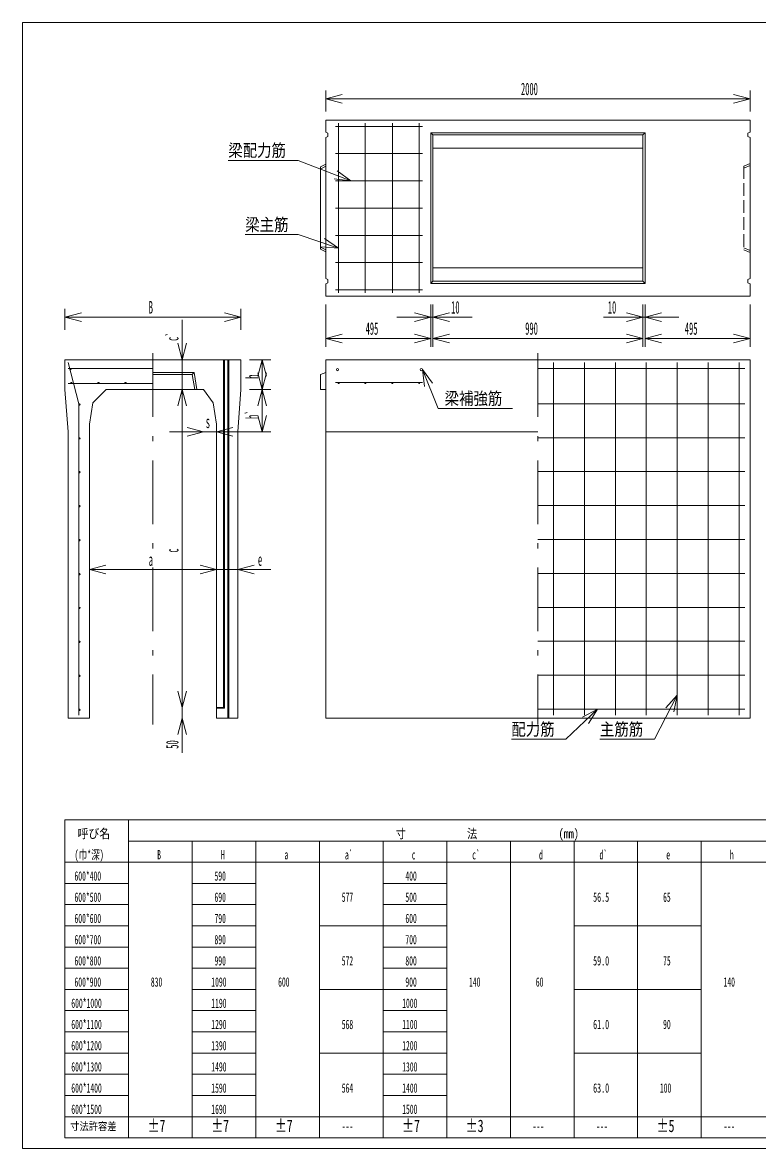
# Model space of a CAD drawing. Units: millimetres on the paper. Extents: x 26 to 772, y 19 to 550.
# Drawn here: x 26 to 372, y 19 to 550 of the extents above; entities that cross this region are included whole.
import ezdxf
from ezdxf.enums import TextEntityAlignment as Align

# ---------------------------------------------------------------- set-up
doc = ezdxf.new("R2010")
doc.units = ezdxf.units.MM
doc.linetypes.add('USER1', pattern=[50.5, 30, -9, 2.5, -9])
doc.linetypes.add('USER2', pattern=[8, 6, -2])
for name, color, linetype, lineweight in [('1', 7, 'Continuous', 18), ('10', 3, 'Continuous', 18), ('17', 7, 'Continuous', 18), ('18', 7, 'Continuous', 18), ('3', 7, 'Continuous', 18), ('6', 7, 'Continuous', 18)]:
    doc.layers.add(name, color=color, linetype=linetype, lineweight=lineweight)
doc.styles.add('ＭＳ ゴシック', font='')
doc.styles.get('ＭＳ ゴシック').set_extended_font_data('MS Gothic')

msp = doc.modelspace()

# ---------------------------------------------------------------- linework, layer by layer
at = {"layer": '1'}
for p, q in [((25.5, 550), (25.5, 19)), ((771.5, 550), (25.5, 550)), ((168.5, 518), (168.5, 508)), ((168.5, 514), (176.227, 516.071)), ((368.5, 514), (360.773, 516.071)), ((368.5, 518), (368.5, 508)), ((168.5, 514), (368.5, 514)), ((168.5, 514), (176.227, 511.929)), ((368.5, 514), (360.773, 511.929)), ((168.5, 504), (368.5, 504)), ((168.5, 498.25), (168.5, 504)), ((368.5, 504), (368.5, 498.25)), ((168.5, 498.25), (169.5, 497.75)), ((169.5, 496.25), (168.5, 495.75)), ((168.5, 429.25), (168.5, 495.75)), ((169.5, 497.75), (169.5, 496.25)), ((218, 498), (319, 498)), ((218, 427), (218, 498)), ((218, 498), (219, 497)), ((219, 497), (318, 497)), ((219, 428), (219, 497)), ((319, 498), (318, 497)), ((318, 497), (318, 428)), ((319, 498), (319, 427)), ((368.5, 498.25), (367.5, 497.75)), ((367.5, 497.75), (367.5, 496.25)), ((367.5, 496.25), (368.5, 495.75)), ((368.5, 495.75), (368.5, 429.25)), ((318, 490.7), (219, 490.7)), ((166, 481.95), (168.5, 483.2)), ((166, 480.9), (168.5, 482.2)), ((166, 481.95), (166, 443.05)), ((166, 444.1), (168.5, 442.8)), ((166, 443.05), (168.5, 441.8)), ((219, 434.3), (318, 434.3)), ((168.5, 429.25), (169.5, 428.75)), ((169.5, 427.25), (168.5, 426.75)), ((168.5, 421), (168.5, 426.75)), ((169.5, 428.75), (169.5, 427.25)), ((218, 427), (219, 428)), ((319, 427), (218, 427)), ((318, 428), (219, 428)), ((319, 427), (318, 428)), ((368.5, 429.25), (367.5, 428.75)), ((367.5, 428.75), (367.5, 427.25)), ((367.5, 427.25), (368.5, 426.75)), ((368.5, 426.75), (368.5, 421)), ((368.5, 421), (168.5, 421)), ((45.5, 415), (45.5, 405)), ((128.5, 415), (128.5, 405)), ((168.5, 397), (168.5, 417)), ((218, 397), (218, 417)), ((218, 407), (218, 417)), ((219, 397), (219, 417)), ((219, 407), (219, 417)), ((318, 397), (318, 417)), ((318, 407), (318, 417)), ((319, 397), (319, 417)), ((319, 407), (319, 417)), ((368.5, 397), (368.5, 417)), ((45.5, 411), (53.227, 413.071)), ((45.5, 411), (128.5, 411)), ((45.5, 411), (53.227, 408.929)), ((100.8, 361), (100.8, 409.811)), ((128.5, 411), (120.773, 413.071)), ((128.5, 411), (120.773, 408.929)), ((237.562, 411), (202, 411)), ((218, 411), (210.273, 413.071)), ((218, 411), (210.273, 408.929)), ((219, 411), (226.727, 413.071)), ((219, 411), (226.727, 408.929)), ((299.438, 411), (335, 411)), ((318, 411), (310.273, 413.071)), ((318, 411), (310.273, 408.929)), ((319, 411), (326.727, 413.071)), ((319, 411), (326.727, 408.929)), ((100.8, 391), (98.729, 398.727)), ((100.8, 391), (102.871, 398.727)), ((168.5, 401), (176.227, 403.071)), ((168.5, 401), (218, 401)), ((168.5, 401), (176.227, 398.929)), ((218, 401), (210.273, 403.071)), ((218, 401), (210.273, 398.929)), ((219, 401), (226.727, 403.071)), ((219, 401), (318, 401)), ((219, 401), (226.727, 398.929)), ((318, 401), (310.273, 403.071)), ((318, 401), (310.273, 398.929)), ((319, 401), (326.727, 403.071)), ((319, 401), (368.5, 401)), ((319, 401), (326.727, 398.929)), ((368.5, 401), (360.773, 403.071)), ((368.5, 401), (360.773, 398.929)), ((45.5, 391), (128.5, 391)), ((45.5, 391), (45.5, 377)), ((120.25, 391), (120.25, 227)), ((120.75, 226.6), (120.75, 391)), ((122.25, 222), (122.25, 391)), ((122.75, 222), (122.75, 391)), ((128.5, 391), (128.5, 377)), ((142.5, 391), (132.5, 391)), ((138.5, 391), (136.429, 383.273)), ((138.5, 391), (138.5, 377)), ((138.5, 391), (140.571, 383.273)), ((168.5, 391), (368.5, 391)), ((168.5, 391), (168.5, 222)), ((368.5, 391), (368.5, 222)), ((47, 386.8), (87, 386.8)), ((87, 385), (106.45, 385)), ((87, 384), (105.45, 384)), ((105.45, 384), (106.45, 385)), ((105.45, 384), (106.7, 377)), ((106.45, 385), (107.7, 377)), ((138.5, 377), (136.429, 384.727)), ((138.5, 377), (140.571, 384.727)), ((168.5, 385), (166, 384)), ((166, 384), (166, 377)), ((214, 386.3), (221.5, 368)), ((214, 386.3), (218.846, 379.935)), ((214, 386.3), (215.015, 378.365)), ((45.5, 377), (47, 357)), ((58.6, 370.6), (65, 377)), ((65, 377), (110.8, 377)), ((100.8, 377), (98.729, 369.273)), ((100.8, 377), (98.729, 369.273)), ((100.8, 377), (100.8, 227)), ((100.8, 377), (102.871, 369.273)), ((100.8, 377), (102.871, 369.273)), ((110.8, 377), (115.4, 370.6)), ((128.5, 377), (127, 357)), ((142.5, 377), (132.5, 377)), ((142.5, 377), (132.5, 377)), ((138.5, 377), (136.429, 369.273)), ((138.5, 377), (138.5, 357)), ((138.5, 377), (140.571, 369.273)), ((166, 377), (168.5, 377)), ((57, 360.6), (58.6, 370.6)), ((115.4, 370.6), (117, 360.6)), ((221.5, 368), (256.5, 368)), ((138.5, 357), (136.429, 364.727)), ((138.5, 357), (140.571, 364.727)), ((47, 357), (47, 222)), ((57, 222), (57, 360.6)), ((94.8, 357), (133, 357)), ((110.8, 357), (103.073, 359.071)), ((110.8, 357), (103.073, 354.929)), ((117, 360.6), (117, 222)), ((117, 357), (124.727, 359.071)), ((117, 357), (124.727, 354.929)), ((127, 222), (127, 357)), ((142.5, 357), (132.5, 357)), ((168.5, 357), (268.5, 357)), ((57, 292), (64.727, 294.071)), ((117, 292), (109.273, 294.071)), ((117, 292), (109.273, 294.071)), ((127, 292), (134.727, 294.071)), ((57, 292), (117, 292)), ((57, 292), (64.727, 289.929)), ((101, 292), (142.5, 292)), ((117, 292), (109.273, 289.929)), ((117, 292), (109.273, 289.929)), ((127, 292), (134.727, 289.929)), ((100.8, 243), (100.8, 205.518)), ((100.8, 227), (98.729, 234.727)), ((100.8, 227), (98.729, 234.727)), ((100.8, 227), (102.871, 234.727)), ((100.8, 227), (102.871, 234.727)), ((117, 227), (120.25, 227)), ((117, 226.6), (120.75, 226.6)), ((120.25, 227), (120.75, 226.6)), ((47, 222), (57, 222)), ((100.8, 222), (98.729, 214.273)), ((100.8, 222), (102.871, 214.273)), ((117, 222), (127, 222)), ((168.5, 222), (368.5, 222)), ((45.5, 174), (585.5, 174)), ((45.5, 64), (45.5, 174)), ((45.5, 174), (45.5, 34)), ((585.5, 174), (45.5, 174)), ((75.5, 174), (75.5, 64)), ((75.5, 174), (75.5, 64)), ((75.5, 164), (435.5, 164)), ((105.5, 164), (105.5, 64)), ((135.5, 64), (135.5, 164)), ((165.5, 164), (165.5, 64)), ((195.5, 64), (195.5, 164)), ((225.5, 164), (225.5, 64)), ((255.5, 64), (255.5, 164)), ((285.5, 164), (285.5, 64)), ((315.5, 64), (315.5, 164)), ((345.5, 64), (345.5, 164)), ((45.5, 154), (585.5, 154)), ((45.5, 154), (585.5, 154)), ((45.5, 144), (75.5, 144)), ((105.5, 144), (135.5, 144)), ((195.5, 144), (225.5, 144)), ((45.5, 134), (75.5, 134)), ((105.5, 134), (135.5, 134)), ((225.5, 134), (195.5, 134)), ((45.5, 124), (75.5, 124)), ((105.5, 124), (135.5, 124)), ((165.5, 124), (198.5, 124)), ((195.5, 124), (225.5, 124)), ((285.5, 124), (345.5, 124)), ((45.5, 114), (75.5, 114)), ((135.5, 114), (105.5, 114)), ((225.5, 114), (195.5, 114)), ((45.5, 104), (75.5, 104)), ((105.5, 104), (135.5, 104)), ((195.5, 104), (225.5, 104)), ((45.5, 94), (75.5, 94)), ((135.5, 94), (105.5, 94)), ((195.5, 94), (165.5, 94)), ((225.5, 94), (195.5, 94)), ((345.5, 94), (285.5, 94)), ((45.5, 84), (75.5, 84)), ((105.5, 84), (135.5, 84)), ((195.5, 84), (225.5, 84)), ((45.5, 74), (75.5, 74)), ((135.5, 74), (105.5, 74)), ((225.5, 74), (195.5, 74)), ((45.5, 64), (75.5, 64)), ((75.5, 44), (75.5, 64)), ((105.5, 44), (105.5, 64)), ((105.5, 64), (135.5, 64)), ((135.5, 64), (135.5, 44)), ((165.5, 44), (165.5, 64)), ((165.5, 64), (195.5, 64)), ((195.5, 64), (195.5, 44)), ((195.5, 64), (225.5, 64)), ((225.5, 64), (225.5, 44)), ((255.5, 64), (255.5, 44)), ((285.5, 44), (285.5, 64)), ((285.5, 64), (345.5, 64)), ((315.5, 64), (315.5, 44)), ((345.5, 64), (345.5, 44)), ((45.5, 54), (75.5, 54)), ((135.5, 54), (105.5, 54)), ((225.5, 54), (195.5, 54)), ((45.5, 44), (75.5, 44)), ((75.5, 44), (75.5, 34)), ((105.5, 34), (105.5, 44)), ((105.5, 44), (135.5, 44)), ((135.5, 44), (135.5, 34)), ((165.5, 34), (165.5, 44)), ((195.5, 44), (195.5, 34)), ((195.5, 44), (225.5, 44)), ((225.5, 34), (225.5, 44)), ((255.5, 44), (255.5, 34)), ((285.5, 34), (285.5, 44)), ((315.5, 44), (315.5, 34)), ((345.5, 34), (345.5, 44)), ((45.5, 34), (585.5, 34)), ((45.5, 34), (585.5, 34)), ((45.5, 34), (45.5, 24)), ((45.5, 34), (45.5, 24)), ((75.5, 34), (75.5, 24)), ((105.5, 34), (105.5, 24)), ((135.5, 34), (135.5, 24)), ((165.5, 34), (165.5, 24)), ((195.5, 34), (195.5, 24)), ((225.5, 34), (225.5, 24)), ((255.5, 34), (255.5, 24)), ((285.5, 34), (285.5, 24)), ((315.5, 34), (315.5, 24)), ((345.5, 34), (345.5, 24)), ((45.5, 24), (585.5, 24)), ((25.5, 19), (771.5, 19))]:
    msp.add_line(p, q, dxfattribs=at)
at = {"layer": '1', "linetype": 'USER2'}
for p, q in [((368.5, 483.5), (365.5, 482.25)), ((368.5, 482.5), (365.5, 481.25)), ((365.5, 482.25), (365.5, 442.5)), ((368.5, 442.5), (365.5, 443.75)), ((368.5, 441.5), (365.5, 442.75))]:
    msp.add_line(p, q, dxfattribs=at)
at = {"layer": '1', "linetype": 'USER1'}
for p, q in [((87, 394), (87, 219)), ((268.5, 394), (268.5, 219))]:
    msp.add_line(p, q, dxfattribs=at)
at = {"layer": '1'}
for centre in [(174, 386.3), (213.5, 386.3)]:
    msp.add_circle(centre, 0.5, dxfattribs=at)
at = {"layer": '10'}
for p, q in [((174.5, 502.5), (174.5, 422.5)), ((187.1, 502.5), (187.1, 422.5)), ((199.9, 502.5), (199.9, 422.5)), ((212.5, 422.5), (212.5, 502.5)), ((155.5, 450), (130.5, 450)), ((174.5, 443.657), (155.5, 450)), ((174.5, 443.657), (167.826, 448.068)), ((174.5, 443.657), (166.515, 444.14)), ((47, 379.7), (87, 379.7))]:
    msp.add_line(p, q, dxfattribs=at)
for centre in [(174.5, 380), (187.1, 380), (199.9, 380), (212.5, 380)]:
    msp.add_circle(centre, 0.3, dxfattribs=at)
at = {"layer": '17'}
for p, q in [((268.5, 386.8), (366, 386.8)), ((268.5, 370.2), (366, 370.2)), ((268.5, 354.2), (366, 354.2)), ((268.5, 338.2), (366, 338.2)), ((268.5, 322.2), (366, 322.2)), ((268.5, 306.2), (366, 306.2)), ((268.5, 290.2), (366, 290.2)), ((268.5, 274.2), (366, 274.2)), ((268.5, 258.2), (366, 258.2)), ((268.5, 242.2), (366, 242.2)), ((268.5, 226.2), (366, 226.2)), ((296.5, 226.2), (281.719, 212)), ((296.5, 226.2), (289.493, 222.34)), ((296.5, 226.2), (292.362, 219.353)), ((281.719, 212), (255.967, 212))]:
    msp.add_line(p, q, dxfattribs=at)
for centre in [(48.13, 386.5), (52.3, 369.9), (52.3, 353.9), (52.3, 337.9), (52.3, 321.9), (52.3, 305.9), (52.3, 289.9), (52.3, 273.9), (52.3, 257.9), (52.3, 241.9), (52.3, 225.9)]:
    msp.add_circle(centre, 0.3, dxfattribs=at)
at = {"layer": '18'}
for p, q in [((47, 389.7), (52, 370.2)), ((275.8, 389.7), (275.8, 223.3)), ((290.4, 389.7), (290.4, 223.3)), ((305, 389.7), (305, 223.3)), ((319.6, 389.7), (319.6, 223.3)), ((334.2, 389.7), (334.2, 223.3)), ((348.8, 389.7), (348.8, 223.3)), ((363.4, 389.7), (363.4, 223.3)), ((52, 223.3), (52, 370.2)), ((334.2, 232.725), (323.5, 212)), ((334.2, 232.725), (328.815, 226.808)), ((334.2, 232.725), (332.495, 224.909)), ((323.5, 212), (297.688, 212))]:
    msp.add_line(p, q, dxfattribs=at)
at = {"layer": '3'}
for p, q in [((173, 501), (214, 501)), ((173, 488.2), (214, 488.2)), ((173, 475.4), (214, 475.4)), ((173, 462.5), (214, 462.5)), ((173, 449.6), (214, 449.6)), ((173, 436.8), (214, 436.8)), ((173, 424), (214, 424))]:
    msp.add_line(p, q, dxfattribs=at)
at = {"layer": '6'}
for p, q in [((155.5, 485), (122.5, 485)), ((180.331, 475.4), (155.5, 485)), ((180.331, 475.4), (173.871, 480.118)), ((180.331, 475.4), (172.377, 476.255)), ((173, 380.3), (214, 380.3))]:
    msp.add_line(p, q, dxfattribs=at)
for centre in [(48.5, 380), (61.3, 380), (74.1, 380)]:
    msp.add_circle(centre, 0.3, dxfattribs=at)

# ---------------------------------------------------------------- texts
at = {"layer": '1', "style": 'ＭＳ ゴシック'}
for s, height, width, p in [('2000', 5.865, 0.5, (260.5, 514)), ('B', 5.865, 0.5, (85, 411)), ('10', 5.865, 0.5, (227.562, 411)), ('10', 5.865, 0.5, (301.438, 411)), ('495', 5.865, 0.5, (187.25, 401)), ('990', 5.865, 0.5, (262.5, 401)), ('495', 5.865, 0.5, (337.75, 401)), ('梁補強筋', 5.865, 0.85, (224.5, 368)), ('s', 5.865, 0.5, (111.9, 357)), ('a', 5.865, 0.5, (85, 292)), ('e', 5.865, 0.5, (136.5, 292)), ('呼び名', 4.399, 0.85, (51.5, 164)), ('寸\u3000\u3000    \u3000\u3000法\u3000        \u3000\u3000\u3000(mm)', 4.399, 0.8, (201.5, 164)), ('(巾*深)', 4.399, 0.65, (50, 154)), ('B', 4.399, 0.5, (89, 154)), ('H', 4.399, 0.5, (119, 154)), ('a`', 4.399, 0.5, (177.5, 154)), ('c`', 4.399, 0.5, (237.5, 154)), ('d', 4.399, 0.5, (269, 154)), ('d`', 4.399, 0.5, (297.5, 154)), ('h', 4.399, 0.5, (359, 154)), ('a', 4.399, 0.5, (149, 154)), ('c', 4.399, 0.5, (209, 154)), ('e', 4.399, 0.5, (329, 154)), ('600*400', 4.399, 0.5, (50, 144)), ('590', 4.399, 0.5, (116, 144)), ('400', 4.399, 0.5, (206, 144)), ('600*500', 4.399, 0.5, (50, 134)), ('690', 4.399, 0.5, (116, 134)), ('577', 4.399, 0.5, (176, 134)), ('500', 4.399, 0.5, (206, 134)), ('56.5', 4.399, 0.55, (294.5, 134)), ('65', 4.399, 0.5, (327.5, 134)), ('600*600', 4.399, 0.5, (50, 124)), ('790', 4.399, 0.5, (116, 124)), ('600', 4.399, 0.5, (206, 124)), ('600*700', 4.399, 0.5, (50, 114)), ('890', 4.399, 0.5, (116, 114)), ('700', 4.399, 0.5, (206, 114)), ('600*800', 4.399, 0.5, (50, 104)), ('990', 4.399, 0.5, (116, 104)), ('572', 4.399, 0.5, (176, 104)), ('800', 4.399, 0.5, (206, 104)), ('59.0', 4.399, 0.55, (294.5, 104)), ('75', 4.399, 0.5, (327.5, 104)), ('600*900', 4.399, 0.5, (50, 94)), ('830', 4.399, 0.5, (86, 94)), ('1090', 4.399, 0.5, (114.5, 94)), ('600', 4.399, 0.5, (146, 94)), ('900', 4.399, 0.5, (206, 94)), ('140', 4.399, 0.5, (236, 94)), ('60', 4.399, 0.5, (267.5, 94)), ('140', 4.399, 0.5, (356, 94)), ('600*1000', 4.399, 0.5, (48.5, 84)), ('1190', 4.399, 0.5, (114.5, 84)), ('1000', 4.399, 0.5, (204.5, 84)), ('600*1100', 4.399, 0.5, (48.5, 74)), ('1290', 4.399, 0.5, (114.5, 74)), ('568', 4.399, 0.5, (176, 74)), ('1100', 4.399, 0.5, (204.5, 74)), ('61.0', 4.399, 0.55, (294.5, 74)), ('90', 4.399, 0.5, (327.5, 74)), ('600*1200', 4.399, 0.5, (48.5, 64)), ('1390', 4.399, 0.5, (114.5, 64)), ('1200', 4.399, 0.5, (204.5, 64)), ('600*1300', 4.399, 0.5, (48.5, 54)), ('1490', 4.399, 0.5, (114.5, 54)), ('1300', 4.399, 0.5, (204.5, 54)), ('600*1400', 4.399, 0.5, (48.5, 44)), ('1590', 4.399, 0.5, (114.5, 44)), ('564', 4.399, 0.5, (176, 44)), ('1400', 4.399, 0.5, (204.5, 44)), ('63.0', 4.399, 0.55, (294.5, 44)), ('100', 4.399, 0.5, (326, 44)), ('600*1500', 4.399, 0.5, (48.5, 34)), ('1690', 4.399, 0.5, (114.5, 34)), ('1500', 4.399, 0.5, (204.5, 34)), ('±7', 5.865, 0.7, (84.5, 25)), ('±7', 5.865, 0.7, (114.5, 25)), ('±7', 5.865, 0.7, (144.5, 25)), ('±7', 5.865, 0.7, (204.5, 25)), ('±3', 5.865, 0.7, (234.5, 25)), ('±5', 5.865, 0.7, (324.5, 25)), ('寸法許容差', 3.666, 0.85, (48, 26.5)), ('---', 4.399, 0.5, (176, 26)), ('---', 4.399, 0.5, (266, 26)), ('---', 4.399, 0.5, (296, 26)), ('---', 4.399, 0.5, (356, 26))]:
    msp.add_text(s, height=height, dxfattribs=dict(at, width=width)).set_placement(p, align=Align.BOTTOM_LEFT)
at = {"layer": '1', "style": 'ＭＳ ゴシック', "width": 0.5}
for s, p in [('c`', (100.8, 399.811)), ('h', (138.5, 382)), ('h`', (138.5, 363)), ('c', (100.8, 300)), ('50', (100.8, 207.518))]:
    msp.add_text(s, height=5.865, rotation=90, dxfattribs=at).set_placement(p, align=Align.BOTTOM_LEFT)
at = {"layer": '10', "color": 7, "style": 'ＭＳ ゴシック', "width": 0.85}
msp.add_text('梁主筋', height=5.865, dxfattribs=at).set_placement((130.5, 450), align=Align.BOTTOM_LEFT)
at = {"layer": '17', "style": 'ＭＳ ゴシック', "width": 0.85}
msp.add_text('配力筋', height=5.865, dxfattribs=at).set_placement((255.967, 212), align=Align.BOTTOM_LEFT)
at = {"layer": '18', "style": 'ＭＳ ゴシック', "width": 0.85}
msp.add_text('主筋筋', height=5.865, dxfattribs=at).set_placement((297.688, 212), align=Align.BOTTOM_LEFT)
at = {"layer": '6', "style": 'ＭＳ ゴシック', "width": 0.85}
msp.add_text('梁配力筋', height=5.865, dxfattribs=at).set_placement((122.5, 485), align=Align.BOTTOM_LEFT)

doc.saveas('drawing.dxf')
